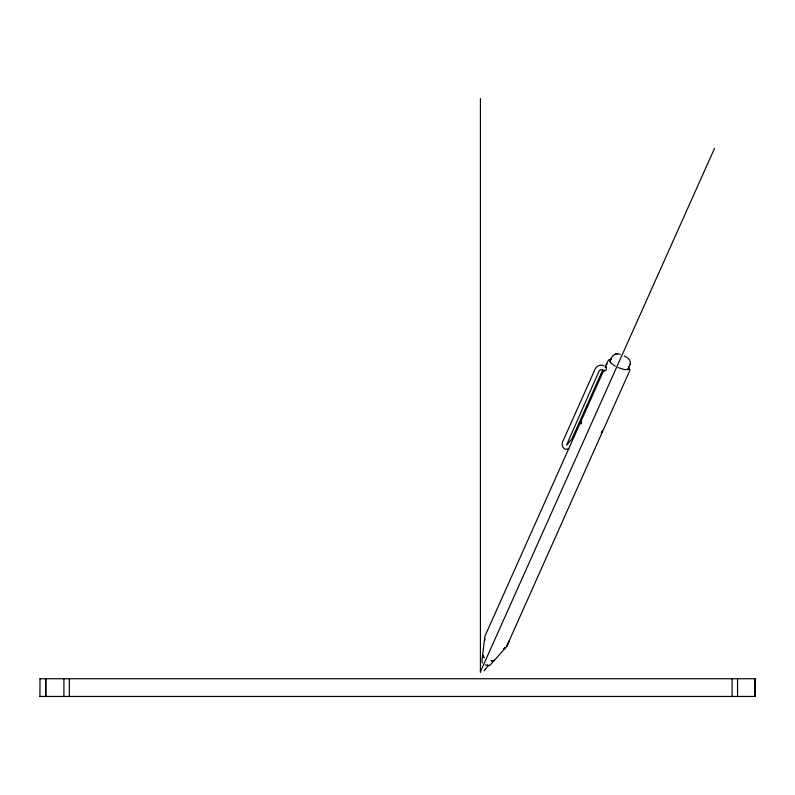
<?xml version="1.0" encoding="UTF-8"?>
<svg xmlns="http://www.w3.org/2000/svg" width="795" height="795" viewBox="0 0 795 795"><rect width="100%" height="100%" fill="white"/><g stroke="black" fill="none" stroke-linecap="round" stroke-linejoin="round"><path stroke-width="1.19" d="M481.919 661.281L484.533 639.021M494.073 660.198L493.536 660.814M610.153 361.168L611.186 363.295L615.27 366.217M482.784 655.408L484.165 657.544M630.236 364.12L627.722 369.874M630.147 364.388C631.558 360.383 627.444 357.353 624.274 355.912M509.078 641.098L506.663 646.494L490.157 665.067L488.299 665.693L485.208 664.829M602.789 369.804L571.853 439.039L567.312 444.435M609.954 361.775C610.401 356.558 615.201 352.195 620.279 354.361M480.289 672.023L714.447 148.546M487.862 664.7C488.647 665.733 484.234 670.682 485.507 669.211L484.026 670.841M603.733 370.381L484.781 636.527L484.871 640.353M605.233 367.022L608.453 360.016L611.454 359.191M509.019 641.267L506.663 646.494L629.988 370.082L628.358 366.545M628.09 369.228L624.92 369.735L617.973 367.578M605.532 366.982L606.078 366.614A2.594 0.765 -84.7 0 1 606.416 367.052L606.197 370.023L604.568 371.195A2.594 1.083 -60.1 0 1 604.349 370.808A2.643 1.053 -62.5 0 1 604.349 370.023M482.664 655.378L482.972 656.422M504.507 648.571L505.133 647.607L504.169 648.72M606.088 364.756L607.092 364.17M568.852 448.559C563.059 451.669 560.346 444.027 563.456 439.993L595.067 369.208C596.439 365.849 600.692 364.06 603.981 365.71M503.762 648.829L504.447 648.68M493.307 660.874L494.102 660.238M504.03 648.79L503.543 648.869M493.536 660.913L492.751 660.933M488.537 665.683L489.313 665.574M616.97 353.874L615.469 354.053M493.258 660.953L492.065 660.903M39.919 678.741L755.081 678.741L755.081 696.44M39.75 696.44L755.25 696.44M492.612 660.963L491.678 660.854M491.837 660.884L490.972 660.715M602.938 370.162L600.712 369.586L599.102 371.036L566.547 445.031M483.857 657.286L483.141 656.551M482.466 662.911L481.989 662.086M754.992 678.741L754.992 696.44M737.551 678.741L737.551 696.44M732.106 678.741L732.106 696.44M480.418 98.56L480.418 672.023M69.354 678.741L69.354 696.44M63.918 678.741L63.918 696.44M45.822 678.741L45.822 696.44M45.732 678.741L45.732 696.44M40.008 678.741L39.919 696.44M580.589 422.364C580.052 425.037 581.771 419.382 580.589 422.364M602.521 431.188L601.745 432.44L602.521 431.188M601.974 432.341L601.378 432.579L601.974 432.341M581.006 423.785L580.668 423.099L581.006 423.785"/></g></svg>
